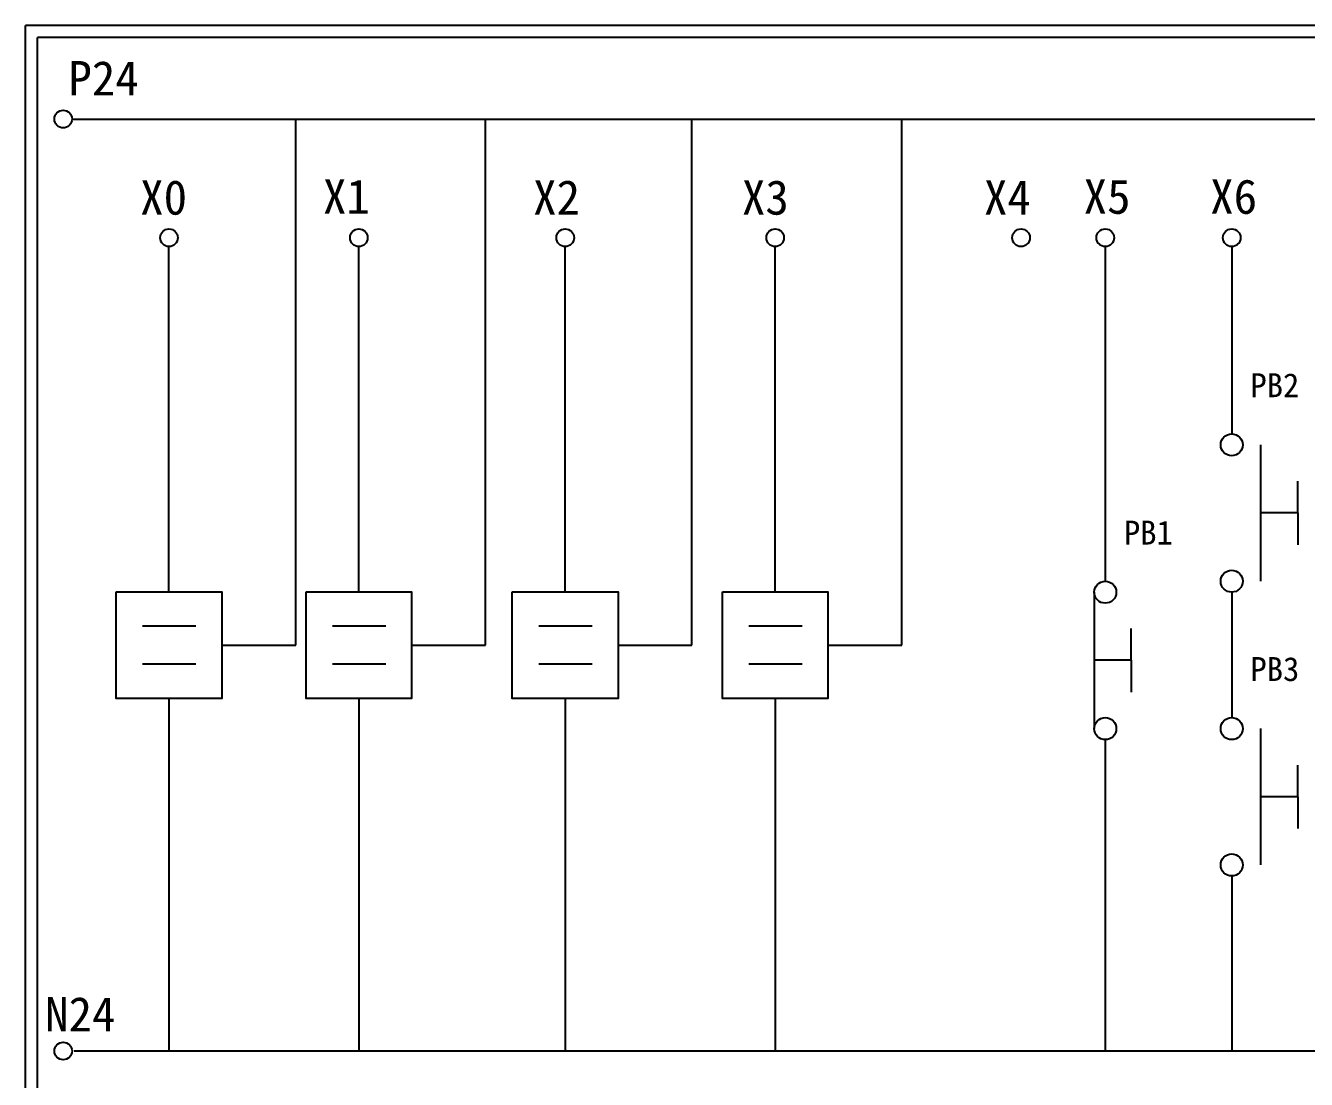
# Model space of a CAD drawing. Extents: x 627 to 914, y 3 to 207.
# Drawn here: x 627.2 to 760.9, y 97 to 207 of the extents above; entities that cross this region are included whole.
import ezdxf

# ---------------------------------------------------------------- set-up
doc = ezdxf.new("R2010")
doc.units = 0
doc.layers.get('0').update_dxf_attribs({"linetype": 'CONTINUOUS'})
doc.layers.add('圖框層', color=7, linetype='CONTINUOUS')
doc.layers.add('標尺寸層', color=3, linetype='CONTINUOUS')
doc.styles.add('STSL', font='kaiu.ttf')

msp = doc.modelspace()

# ---------------------------------------------------------------- linework, layer by layer
for p, q in [((655.39, 142.31), (655.39, 197.22)), ((675.2, 142.31), (675.2, 197.22)), ((696.73, 142.31), (696.73, 197.22)), ((718.65, 142.31), (718.65, 197.22)), ((642.16, 147.89), (642.16, 183.91)), ((661.97, 147.89), (661.97, 183.91)), ((683.51, 147.89), (683.51, 183.91)), ((705.42, 147.89), (705.42, 183.91)), ((759.95, 156.11), (759.95, 159.42)), ((759.95, 156.11), (759.95, 152.8)), ((742.59, 140.73), (742.59, 144.04)), ((647.67, 142.31), (655.39, 142.31)), ((667.48, 142.31), (675.2, 142.31)), ((689.02, 142.31), (696.73, 142.31)), ((710.93, 142.31), (718.65, 142.31)), ((742.59, 140.73), (742.59, 137.42)), ((642.16, 136.73), (642.16, 99.96)), ((661.97, 136.73), (661.97, 99.96)), ((683.51, 136.73), (683.51, 99.96)), ((705.42, 136.73), (705.42, 99.96)), ((759.95, 126.5), (759.95, 129.8)), ((759.95, 126.5), (759.95, 123.19))]:
    msp.add_line(p, q)
for points in [[(636.65, 147.89), (647.67, 147.89), (647.67, 136.73), (636.65, 136.73)], [(656.46, 147.89), (667.48, 147.89), (667.48, 136.73), (656.46, 136.73)], [(677.99, 147.89), (689.02, 147.89), (689.02, 136.73), (677.99, 136.73)], [(699.91, 147.89), (710.93, 147.89), (710.93, 136.73), (699.91, 136.73)]]:
    msp.add_lwpolyline(points, close=True)
at = {"layer": '圖框層', "color": 7}
for p, q in [((914.2, 206.97), (627.2, 206.97)), ((627.2, 3), (627.2, 206.97)), ((912.95, 205.72), (628.45, 205.72)), ((628.45, 4.25), (628.45, 205.72))]:
    msp.add_line(p, q, dxfattribs=at)
at = {"layer": '標尺寸層', "color": 7}
for p, q in [((632.04, 197.22), (909.63, 197.22)), ((739.87, 183.91), (739.87, 148.99)), ((753.07, 183.91), (753.07, 164.38)), ((756.08, 163.22), (756.08, 148.99)), ((759.95, 156.11), (756.08, 156.11)), ((738.72, 147.84), (738.72, 133.61)), ((639.4, 144.34), (644.97, 144.34)), ((659.21, 144.34), (664.78, 144.34)), ((680.75, 144.34), (686.31, 144.34)), ((702.66, 144.34), (708.23, 144.34)), ((639.4, 140.37), (644.97, 140.37)), ((659.21, 140.37), (664.78, 140.37)), ((680.75, 140.37), (686.31, 140.37)), ((702.66, 140.37), (708.23, 140.37)), ((742.59, 140.73), (738.72, 140.73)), ((739.87, 132.46), (739.87, 99.96)), ((756.08, 133.61), (756.08, 119.38)), ((759.95, 126.5), (756.08, 126.5)), ((753.07, 118.23), (753.07, 99.96)), ((632.25, 99.96), (910.12, 99.96))]:
    msp.add_line(p, q, dxfattribs=at)
at = {"layer": '標尺寸層', "color": 0}
msp.add_line((753.07, 147.84), (753.07, 134.76), dxfattribs=at)
at = {"layer": '標尺寸層', "color": 7}
for centre, radius in [((631.12, 197.22), 0.92), ((642.16, 184.83), 0.92), ((661.97, 184.83), 0.92), ((683.51, 184.83), 0.92), ((705.42, 184.83), 0.92), ((731.08, 184.83), 0.92), ((739.87, 184.83), 0.92), ((753.07, 184.83), 0.92), ((753.07, 163.22), 1.15), ((753.07, 148.99), 1.15), ((739.87, 147.84), 1.15), ((739.87, 133.61), 1.15), ((753.07, 133.61), 1.15), ((753.07, 119.38), 1.15), ((631.12, 99.96), 0.92)]:
    msp.add_circle(centre, radius, dxfattribs=at)

# ---------------------------------------------------------------- texts
at = {"layer": '圖框層', "color": 4, "style": 'STSL'}
for s, height, p in [('P24', 3.6, (631.66, 199.68)), ('X0', 3.6, (639.15, 187.24)), ('X1', 3.6, (658.23, 187.33)), ('X2', 3.6, (680.16, 187.24)), ('X3', 3.6, (701.95, 187.24)), ('X4', 3.6, (727.21, 187.24)), ('X5', 3.6, (737.61, 187.33)), ('X6', 3.6, (750.82, 187.33)), ('PB2', 2.5, (755.02, 168.19)), ('PB1', 2.5, (741.82, 152.81)), ('PB3', 2.5, (755.02, 138.57)), ('N24', 3.6, (629.23, 102))]:
    msp.add_text(s, height=height, dxfattribs=at).set_placement(p)

doc.saveas('drawing.dxf')
